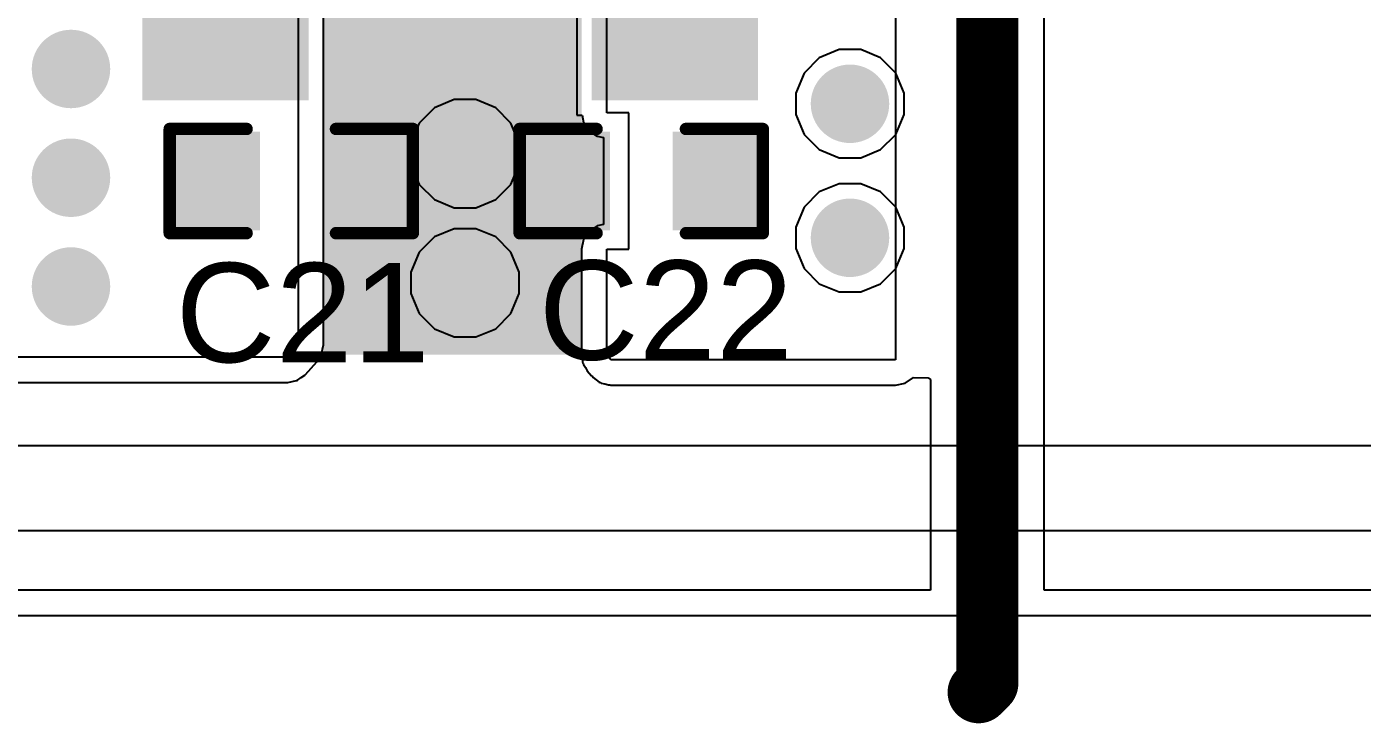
# Model space of a CAD drawing. Header units: millimetres. Extents: x 0 to 5423, y 0 to 5425.
# Drawn here: x 89.95 to 103.62, y 67.07 to 74.2 of the extents above; entities that cross this region are included whole.
import ezdxf

# ---------------------------------------------------------------- set-up
doc = ezdxf.new("R2010")
doc.units = ezdxf.units.MM
for name, color, linetype in [('BottomLayer', 5, 'Continuous'), ('BottomSolder', 6, 'Continuous'), ('TopLayer', 1, 'Continuous'), ('TopOverlay', 2, 'Continuous'), ('TopPaste', 8, 'Continuous'), ('TopSolder', 216, 'Continuous'), ('ViaHoleLayer', 16, 'Continuous')]:
    doc.layers.add(name, color=color, linetype=linetype)
doc.styles.add('Arial', font='', dxfattribs={"height": 0.2})
doc.styles.get('Arial').set_extended_font_data('Arial')

# ---------------------------------------------------------------- blocks, each defined once
blk = doc.blocks.new('SOT__223_31')
at = {"layer": 'TopLayer'}
for points in [[(-1.90000001, 4.05000206), (1.90000001, 4.05000206), (1.90000001, 2.05000098), (-1.90000001, 2.05000098)], [(-3.05000025, -2.04999844), (-1.55000071, -2.04999844), (-1.55000071, -4.04999952), (-3.05000025, -4.04999952)], [(-0.74999977, -2.04999844), (0.74999977, -2.04999844), (0.74999977, -4.04999952), (-0.74999977, -4.04999952)], [(1.55000071, -2.04999844), (3.05000025, -2.04999844), (3.05000025, -4.04999952), (1.55000071, -4.04999952)]]:
    blk.add_hatch(color=1, dxfattribs=at).paths.add_polyline_path(points)
at = {"layer": 'TopPaste'}
for points in [[(-1.90000001, 4.05000206), (1.90000001, 4.05000206), (1.90000001, 2.05000098), (-1.90000001, 2.05000098)], [(-3.05000025, -2.04999844), (-1.55000071, -2.04999844), (-1.55000071, -4.04999952), (-3.05000025, -4.04999952)], [(-0.74999977, -2.04999844), (0.74999977, -2.04999844), (0.74999977, -4.04999952), (-0.74999977, -4.04999952)], [(1.55000071, -2.04999844), (3.05000025, -2.04999844), (3.05000025, -4.04999952), (1.55000071, -4.04999952)]]:
    blk.add_hatch(color=8, dxfattribs=at).paths.add_polyline_path(points)
at = {"layer": 'TopSolder'}
for points in [[(-2.00160001, 4.15160206), (2.00160001, 4.15160206), (2.00160001, 1.94840098), (-2.00160001, 1.94840098)], [(-3.15160025, -1.94839844), (-1.44840071, -1.94839844), (-1.44840071, -4.15159952), (-3.15160025, -4.15159952)], [(-0.85159977, -1.94839844), (0.85159977, -1.94839844), (0.85159977, -4.15159952), (-0.85159977, -4.15159952)], [(1.44840071, -1.94839844), (3.15160025, -1.94839844), (3.15160025, -4.15159952), (1.44840071, -4.15159952)]]:
    blk.add_hatch(color=216, dxfattribs=at).paths.add_polyline_path(points)
at = {"layer": 'TopOverlay'}
for points, const_width in [([(-3.302, -1.8288), (-3.302, 1.8034)], 0.127), ([(-3.302, 1.8034), (3.302, 1.8034)], 0.127), ([(3.302, -1.8288), (3.302, 1.8034)], 0.127), ([(-3.302, -1.8288), (3.302, -1.8288)], 0.127), ([(-3.3528, -3.2004), (-3.3528, -2.9464)], 0.1999996), ([(-3.3528, -2.9464), (-3.2258, -3.0734)], 0.1999996), ([(-3.3528, -3.2004), (-3.2258, -3.0734)], 0.1999996)]:
    blk.add_lwpolyline(points, dxfattribs=dict(at, const_width=const_width))
for points, const_width in [([(-3.33375, 1.8034, 1), (-3.27025, 1.8034, 1)], 0.0635), ([(-3.33375, 1.8034, 1), (-3.27025, 1.8034, 1)], 0.0635), ([(3.27025, 1.8034, 1), (3.33375, 1.8034, 1)], 0.0635), ([(3.27025, 1.8034, 1), (3.33375, 1.8034, 1)], 0.0635), ([(-3.33375, -1.8288, 1), (-3.27025, -1.8288, 1)], 0.0635), ([(-3.33375, -1.8288, 1), (-3.27025, -1.8288, 1)], 0.0635), ([(3.27025, -1.8288, 1), (3.33375, -1.8288, 1)], 0.0635), ([(3.27025, -1.8288, 1), (3.33375, -1.8288, 1)], 0.0635), ([(-3.4027999, -2.9464, 1), (-3.3028001, -2.9464, 1)], 0.0999998), ([(-3.4027999, -2.9464, 1), (-3.3028001, -2.9464, 1)], 0.0999998), ([(-3.2757999, -3.0734, 1), (-3.1758001, -3.0734, 1)], 0.0999998), ([(-3.2757999, -3.0734, 1), (-3.1758001, -3.0734, 1)], 0.0999998), ([(-3.4027999, -3.2004, 1), (-3.3028001, -3.2004, 1)], 0.0999998), ([(-3.4027999, -3.2004, 1), (-3.3028001, -3.2004, 1)], 0.0999998)]:
    blk.add_lwpolyline(points, format="xyb", close=True, dxfattribs=dict(at, const_width=const_width))
blk = doc.blocks.new('C___0603_400')
at = {"layer": 'TopLayer'}
for points in [[(-0.3809999999999999, 0.4445), (-0.3810000000000001, -0.4445), (-1.143, -0.4445), (-1.143, 0.4445)], [(1.143, 0.4445), (1.143, -0.4445), (0.3809999999999999, -0.4445), (0.3810000000000001, 0.4445)]]:
    blk.add_hatch(color=1, dxfattribs=at).paths.add_polyline_path(points)
at = {"layer": 'TopPaste'}
for points in [[(-0.3809999999999999, 0.4445), (-0.3810000000000001, -0.4445), (-1.143, -0.4445), (-1.143, 0.4445)], [(1.143, 0.4445), (1.143, -0.4445), (0.3809999999999999, -0.4445), (0.3810000000000001, 0.4445)]]:
    blk.add_hatch(color=8, dxfattribs=at).paths.add_polyline_path(points)
at = {"layer": 'TopSolder'}
for points in [[(-0.3210001199999999, 0.5044998799999999), (-0.3210001200000001, -0.50449988), (-1.20299988, -0.5044998799999999), (-1.20299988, 0.50449988)], [(1.20299988, 0.5044998799999999), (1.20299988, -0.50449988), (0.3210001199999999, -0.5044998799999999), (0.3210001200000001, 0.50449988)]]:
    blk.add_hatch(color=216, dxfattribs=at).paths.add_polyline_path(points)
at = {"layer": 'TopOverlay', "const_width": 0.127}
for points in [[(-1.2446, 0.5334), (-0.4571999999999999, 0.5334)], [(-1.2446, -0.5334), (-1.2446, 0.5334)], [(0.4571999999999999, 0.5334), (1.2446, 0.5334)], [(1.2446, -0.5334), (1.2446, 0.5334)], [(-1.2446, -0.5334), (-0.4571999999999999, -0.5334)], [(0.4571999999999999, -0.5334), (1.2446, -0.5334)]]:
    blk.add_lwpolyline(points, dxfattribs=at)
at = {"layer": 'TopOverlay', "const_width": 0.0635}
for points in [[(-1.27635, 0.5334, 1), (-1.21285, 0.5334, 1)], [(-1.27635, 0.5334, 1), (-1.21285, 0.5334, 1)], [(-0.4889499999999999, 0.5334, 1), (-0.42545, 0.5334, 1)], [(0.42545, 0.5334, 1), (0.4889499999999999, 0.5334, 1)], [(1.21285, 0.5334, 1), (1.27635, 0.5334, 1)], [(1.21285, 0.5334, 1), (1.27635, 0.5334, 1)], [(-1.27635, -0.5334, 1), (-1.21285, -0.5334, 1)], [(-1.27635, -0.5334, 1), (-1.21285, -0.5334, 1)], [(-0.4889499999999999, -0.5334, 1), (-0.42545, -0.5334, 1)], [(0.42545, -0.5334, 1), (0.4889499999999999, -0.5334, 1)], [(1.21285, -0.5334, 1), (1.27635, -0.5334, 1)], [(1.21285, -0.5334, 1), (1.27635, -0.5334, 1)]]:
    blk.add_lwpolyline(points, format="xyb", close=True, dxfattribs=at)
blk = doc.blocks.new('C___0603_401')
at = {"layer": 'TopLayer'}
for points in [[(-0.3809999999999999, 0.4445), (-0.3809999999999999, -0.4445), (-1.143, -0.4445), (-1.143, 0.4445)], [(1.143, 0.4445), (1.143, -0.4445), (0.3809999999999999, -0.4445), (0.3809999999999999, 0.4445)]]:
    blk.add_hatch(color=1, dxfattribs=at).paths.add_polyline_path(points)
at = {"layer": 'TopPaste'}
for points in [[(-0.3809999999999999, 0.4445), (-0.3809999999999999, -0.4445), (-1.143, -0.4445), (-1.143, 0.4445)], [(1.143, 0.4445), (1.143, -0.4445), (0.3809999999999999, -0.4445), (0.3809999999999999, 0.4445)]]:
    blk.add_hatch(color=8, dxfattribs=at).paths.add_polyline_path(points)
at = {"layer": 'TopSolder'}
for points in [[(-0.3210001199999999, 0.50449988), (-0.3210001199999999, -0.50449988), (-1.20299988, -0.50449988), (-1.20299988, 0.50449988)], [(1.20299988, 0.50449988), (1.20299988, -0.50449988), (0.3210001199999999, -0.50449988), (0.3210001199999999, 0.50449988)]]:
    blk.add_hatch(color=216, dxfattribs=at).paths.add_polyline_path(points)
at = {"layer": 'TopOverlay', "const_width": 0.127}
for points in [[(-0.4571999999999999, 0.5334), (-1.2446, 0.5334)], [(-1.2446, 0.5334), (-1.2446, -0.5334)], [(1.2446, 0.5334), (0.4571999999999999, 0.5334)], [(1.2446, 0.5334), (1.2446, -0.5334)], [(-0.4571999999999999, -0.5334), (-1.2446, -0.5334)], [(1.2446, -0.5334), (0.4571999999999999, -0.5334)]]:
    blk.add_lwpolyline(points, dxfattribs=at)
at = {"layer": 'TopOverlay', "const_width": 0.0635}
for points in [[(-1.27635, 0.5334, 1), (-1.21285, 0.5334, 1)], [(-1.27635, 0.5334, 1), (-1.21285, 0.5334, 1)], [(-0.4889499999999999, 0.5334, 1), (-0.42545, 0.5334, 1)], [(0.42545, 0.5334, 1), (0.4889499999999999, 0.5334, 1)], [(1.21285, 0.5334, 1), (1.27635, 0.5334, 1)], [(1.21285, 0.5334, 1), (1.27635, 0.5334, 1)], [(-1.27635, -0.5334, 1), (-1.21285, -0.5334, 1)], [(-1.27635, -0.5334, 1), (-1.21285, -0.5334, 1)], [(-0.4889499999999999, -0.5334, 1), (-0.42545, -0.5334, 1)], [(0.42545, -0.5334, 1), (0.4889499999999999, -0.5334, 1)], [(1.21285, -0.5334, 1), (1.27635, -0.5334, 1)], [(1.21285, -0.5334, 1), (1.27635, -0.5334, 1)]]:
    blk.add_lwpolyline(points, format="xyb", close=True, dxfattribs=at)

msp = doc.modelspace()

# ---------------------------------------------------------------- hatches: boundary and pattern name
at = {"layer": 'BottomLayer'}
h = msp.add_hatch(color=5, dxfattribs=at)
edge = h.paths.add_edge_path()
edge.add_arc((90.40504398, 73.76621772), 0.2999994, 0, 360)
h = msp.add_hatch(color=5, dxfattribs=at)
edge = h.paths.add_edge_path()
edge.add_arc((98.37844179999999, 73.40995732), 0.2999994, 0, 360)
h = msp.add_hatch(color=5, dxfattribs=at)
edge = h.paths.add_edge_path()
edge.add_arc((94.43803566, 72.89830479999999), 0.2999994, 0, 360)
h = msp.add_hatch(color=5, dxfattribs=at)
edge = h.paths.add_edge_path()
edge.add_arc((90.40504398, 72.65293826), 0.2999994, 0, 360)
h = msp.add_hatch(color=5, dxfattribs=at)
edge = h.paths.add_edge_path()
edge.add_arc((98.37844179999999, 72.03824302), 0.2999994, 0, 360)
h = msp.add_hatch(color=5, dxfattribs=at)
edge = h.paths.add_edge_path()
edge.add_arc((90.40504398, 71.5396588), 0.2999994, 0, 360)
h = msp.add_hatch(color=5, dxfattribs=at)
edge = h.paths.add_edge_path()
edge.add_arc((94.43803566, 71.57750734), 0.2999994, 0, 360)
at = {"layer": 'BottomSolder'}
h = msp.add_hatch(color=6, dxfattribs=at)
edge = h.paths.add_edge_path()
edge.add_arc((90.40504398, 73.76621772), 0.4015993999999999, 0, 360)
h = msp.add_hatch(color=6, dxfattribs=at)
edge = h.paths.add_edge_path()
edge.add_arc((98.37844179999999, 73.40995732), 0.4015993999999999, 0, 360)
h = msp.add_hatch(color=6, dxfattribs=at)
edge = h.paths.add_edge_path()
edge.add_arc((94.43803566, 72.89830479999999), 0.4015993999999999, 0, 360)
h = msp.add_hatch(color=6, dxfattribs=at)
edge = h.paths.add_edge_path()
edge.add_arc((90.40504398, 72.65293826), 0.4015993999999999, 0, 360)
h = msp.add_hatch(color=6, dxfattribs=at)
edge = h.paths.add_edge_path()
edge.add_arc((98.37844179999999, 72.03824302), 0.4015993999999999, 0, 360)
h = msp.add_hatch(color=6, dxfattribs=at)
edge = h.paths.add_edge_path()
edge.add_arc((90.40504398, 71.5396588), 0.4015993999999999, 0, 360)
h = msp.add_hatch(color=6, dxfattribs=at)
edge = h.paths.add_edge_path()
edge.add_arc((94.43803566, 71.57750734), 0.4015993999999999, 0, 360)
at = {"layer": 'TopLayer'}
msp.add_hatch(color=1, dxfattribs=at).paths.add_polyline_path([(92.9894127, 70.8412858), (95.6310127, 70.8412858), (95.6310127, 80.21321016), (92.9894127, 80.21321016)])
h = msp.add_hatch(color=1, dxfattribs=at)
edge = h.paths.add_edge_path()
edge.add_arc((90.40504398, 73.76621772), 0.2999994, 0, 360)
h = msp.add_hatch(color=1, dxfattribs=at)
edge = h.paths.add_edge_path()
edge.add_arc((98.37844179999999, 73.40995732), 0.2999994, 0, 360)
h = msp.add_hatch(color=1, dxfattribs=at)
edge = h.paths.add_edge_path()
edge.add_arc((94.43803566, 72.89830479999999), 0.2999994, 0, 360)
h = msp.add_hatch(color=1, dxfattribs=at)
edge = h.paths.add_edge_path()
edge.add_arc((90.40504398, 72.65293826), 0.2999994, 0, 360)
h = msp.add_hatch(color=1, dxfattribs=at)
edge = h.paths.add_edge_path()
edge.add_arc((98.37844179999999, 72.03824302), 0.2999994, 0, 360)
h = msp.add_hatch(color=1, dxfattribs=at)
edge = h.paths.add_edge_path()
edge.add_arc((90.40504398, 71.5396588), 0.2999994, 0, 360)
h = msp.add_hatch(color=1, dxfattribs=at)
edge = h.paths.add_edge_path()
edge.add_arc((94.43803566, 71.57750734), 0.2999994, 0, 360)
at = {"layer": 'TopSolder'}
h = msp.add_hatch(color=216, dxfattribs=at)
edge = h.paths.add_edge_path()
edge.add_arc((90.40504398, 73.76621772), 0.4015993999999999, 0, 360)
h = msp.add_hatch(color=216, dxfattribs=at)
edge = h.paths.add_edge_path()
edge.add_arc((98.37844179999999, 73.40995732), 0.4015993999999999, 0, 360)
h = msp.add_hatch(color=216, dxfattribs=at)
edge = h.paths.add_edge_path()
edge.add_arc((94.43803566, 72.89830479999999), 0.4015993999999999, 0, 360)
h = msp.add_hatch(color=216, dxfattribs=at)
edge = h.paths.add_edge_path()
edge.add_arc((90.40504398, 72.65293826), 0.4015993999999999, 0, 360)
h = msp.add_hatch(color=216, dxfattribs=at)
edge = h.paths.add_edge_path()
edge.add_arc((98.37844179999999, 72.03824302), 0.4015993999999999, 0, 360)
h = msp.add_hatch(color=216, dxfattribs=at)
edge = h.paths.add_edge_path()
edge.add_arc((90.40504398, 71.5396588), 0.4015993999999999, 0, 360)
h = msp.add_hatch(color=216, dxfattribs=at)
edge = h.paths.add_edge_path()
edge.add_arc((94.43803566, 71.57750734), 0.4015993999999999, 0, 360)
at = {"layer": 'ViaHoleLayer'}
h = msp.add_hatch(color=16, dxfattribs=at)
edge = h.paths.add_edge_path()
edge.add_arc((90.40504398, 73.76621772), 0.1499997, 0, 360)
h = msp.add_hatch(color=16, dxfattribs=at)
edge = h.paths.add_edge_path()
edge.add_arc((98.37844179999999, 73.40995732), 0.1499997, 0, 360)
h = msp.add_hatch(color=16, dxfattribs=at)
edge = h.paths.add_edge_path()
edge.add_arc((94.43803566, 72.89830479999999), 0.1499997, 0, 360)
h = msp.add_hatch(color=16, dxfattribs=at)
edge = h.paths.add_edge_path()
edge.add_arc((90.40504398, 72.65293826), 0.1499997, 0, 360)
h = msp.add_hatch(color=16, dxfattribs=at)
edge = h.paths.add_edge_path()
edge.add_arc((98.37844179999999, 72.03824302), 0.1499997, 0, 360)
h = msp.add_hatch(color=16, dxfattribs=at)
edge = h.paths.add_edge_path()
edge.add_arc((90.40504398, 71.5396588), 0.1499997, 0, 360)
h = msp.add_hatch(color=16, dxfattribs=at)
edge = h.paths.add_edge_path()
edge.add_arc((94.43803566, 71.57750734), 0.1499997, 0, 360)

# ---------------------------------------------------------------- linework, layer by layer
at = {"layer": 'BottomLayer'}
for p, q in [((98.26824389999999, 73.96395672), (98.06462733999999, 73.87961602)), ((98.4886397, 73.96395672), (98.26824389999999, 73.96395672)), ((98.69225626, 73.87961602), (98.4886397, 73.96395672)), ((98.06462733999999, 73.87961602), (97.9087831, 73.72377177999999)), ((98.8481005, 73.72377177999999), (98.69225626, 73.87961602)), ((97.9087831, 73.72377177999999), (97.8244424, 73.52015521999999)), ((98.9324412, 73.52015521999999), (98.8481005, 73.72377177999999)), ((94.32783776, 73.4523042), (94.1242212, 73.3679635)), ((94.54823356, 73.4523042), (94.32783776, 73.4523042)), ((94.75185011999999, 73.3679635), (94.54823356, 73.4523042)), ((97.8244424, 73.52015521999999), (97.8244424, 73.29975941999999)), ((98.9324412, 73.29975941999999), (98.9324412, 73.52015521999999)), ((94.1242212, 73.3679635), (93.96837695999999, 73.21211926)), ((94.90769436, 73.21211926), (94.75185011999999, 73.3679635)), ((97.8244424, 73.29975941999999), (97.9087831, 73.09614286)), ((98.8481005, 73.09614286), (98.9324412, 73.29975941999999)), ((93.96837695999999, 73.21211926), (93.88403625999999, 73.0085027)), ((94.99203505999999, 73.0085027), (94.90769436, 73.21211926)), ((93.88403625999999, 73.0085027), (93.88403625999999, 72.7881069)), ((94.99203505999999, 72.7881069), (94.99203505999999, 73.0085027)), ((97.9087831, 73.09614286), (98.06462733999999, 72.94029862)), ((98.69225626, 72.94029862), (98.8481005, 73.09614286)), ((98.06462733999999, 72.94029862), (98.26824389999999, 72.85595792)), ((98.4886397, 72.85595792), (98.69225626, 72.94029862)), ((93.88403625999999, 72.7881069), (93.96837695999999, 72.58449033999999)), ((94.90769436, 72.58449033999999), (94.99203505999999, 72.7881069)), ((98.26824389999999, 72.85595792), (98.4886397, 72.85595792)), ((98.26824389999999, 72.59224241999999), (98.06462733999999, 72.50790171999999)), ((98.4886397, 72.59224241999999), (98.26824389999999, 72.59224241999999)), ((98.69225626, 72.50790171999999), (98.4886397, 72.59224241999999)), ((93.96837695999999, 72.58449033999999), (94.1242212, 72.4286461)), ((94.75185011999999, 72.4286461), (94.90769436, 72.58449033999999)), ((98.06462733999999, 72.50790171999999), (97.9087831, 72.35205748)), ((98.8481005, 72.35205748), (98.69225626, 72.50790171999999)), ((94.1242212, 72.4286461), (94.32783776, 72.3443054)), ((94.32783776, 72.3443054), (94.54823356, 72.3443054)), ((94.54823356, 72.3443054), (94.75185011999999, 72.4286461)), ((97.9087831, 72.35205748), (97.8244424, 72.14844092)), ((98.9324412, 72.14844092), (98.8481005, 72.35205748)), ((94.1242212, 72.04716604000001), (93.96837695999999, 71.89132179999999)), ((94.32783776, 72.13150673999999), (94.1242212, 72.04716604000001)), ((94.54823356, 72.13150673999999), (94.32783776, 72.13150673999999)), ((94.75185011999999, 72.04716604000001), (94.54823356, 72.13150673999999)), ((94.90769436, 71.89132179999999), (94.75185011999999, 72.04716604000001)), ((97.8244424, 72.14844092), (97.8244424, 71.92804512)), ((98.9324412, 71.92804512), (98.9324412, 72.14844092)), ((97.8244424, 71.92804512), (97.9087831, 71.72442855999999)), ((98.8481005, 71.72442855999999), (98.9324412, 71.92804512)), ((93.96837695999999, 71.89132179999999), (93.88403625999999, 71.68770524)), ((94.99203505999999, 71.68770524), (94.90769436, 71.89132179999999)), ((93.88403625999999, 71.68770524), (93.88403625999999, 71.46730944)), ((94.99203505999999, 71.46730944), (94.99203505999999, 71.68770524)), ((97.9087831, 71.72442855999999), (98.06462733999999, 71.56858432)), ((98.69225626, 71.56858432), (98.8481005, 71.72442855999999)), ((98.06462733999999, 71.56858432), (98.26824389999999, 71.48424362)), ((98.4886397, 71.48424362), (98.69225626, 71.56858432)), ((93.88403625999999, 71.46730944), (93.96837695999999, 71.26369288000001)), ((94.90769436, 71.26369288000001), (94.99203505999999, 71.46730944)), ((98.26824389999999, 71.48424362), (98.4886397, 71.48424362)), ((93.96837695999999, 71.26369288000001), (94.1242212, 71.10784863999999)), ((94.75185011999999, 71.10784863999999), (94.90769436, 71.26369288000001)), ((94.1242212, 71.10784863999999), (94.32783776, 71.02350794)), ((94.54823356, 71.02350794), (94.75185011999999, 71.10784863999999)), ((94.32783776, 71.02350794), (94.54823356, 71.02350794)), ((106.92155654, 69.9098297), (86.76641269999999, 69.90983224)), ((86.1822127, 69.04201076), (107.19429666, 69.04201076))]:
    msp.add_line(p, q, dxfattribs=at)
at = {"layer": 'TopLayer'}
for p, q in [((92.73043684, 76.30161269999999), (92.73043684, 70.9422127)), ((95.88998855999999, 73.31740734), (95.88998855999999, 75.8931299)), ((98.84395013999999, 75.8931299), (98.84395013999999, 70.79027244)), ((92.98963368, 73.29330782), (92.98963368, 75.8013089)), ((95.58163764, 75.8013089), (95.58163764, 73.29330782)), ((100.36660902, 68.43258856), (100.36660902, 75.76931252)), ((92.9894127, 70.9422127), (92.9894127, 73.29330782)), ((92.9894127, 73.29330782), (92.98963368, 73.29330782)), ((95.58163764, 73.29330782), (95.63580567999999, 73.29330782)), ((95.63580567999999, 73.29330782), (95.65072564, 73.21830161999999)), ((96.1150351, 73.31740734), (95.88998855999999, 73.31740734)), ((96.1150351, 71.92040734), (96.1150351, 73.31740734)), ((95.65072564, 73.21830161999999), (95.70686472, 73.1342835)), ((95.70686472, 73.1342835), (95.79088284, 73.07814442)), ((95.79088284, 73.07814442), (95.85605924, 73.06518026)), ((95.85605924, 73.06518026), (95.85605924, 72.17263442)), ((95.70686472, 72.10353117999999), (95.65072564, 72.01951306)), ((95.79088284, 72.15967026), (95.70686472, 72.10353117999999)), ((95.85605924, 72.17263442), (95.79088284, 72.15967026)), ((95.65072564, 72.01951306), (95.6310127, 71.92040734)), ((95.6310127, 71.92040734), (95.6310127, 70.84128834)), ((95.88998855999999, 70.84128834), (95.88998855999999, 71.92040734)), ((95.88998855999999, 71.92040734), (96.1150351, 71.92040734)), ((92.61423692, 70.81521015999999), (83.89703565999999, 70.81521269999999)), ((92.73043684, 70.9422127), (92.61423692, 70.81521015999999)), ((92.94476966, 70.80579691999999), (92.96969976, 70.84310697999999)), ((92.96969976, 70.84310697999999), (92.97083768, 70.84882705999999)), ((92.97083768, 70.84882705999999), (92.97386282, 70.8538207)), ((92.97386282, 70.8538207), (92.98066239999999, 70.89821735999999)), ((92.98066239999999, 70.89821735999999), (92.9894127, 70.9422127)), ((95.6310127, 70.84128834), (95.63843458, 70.8039732)), ((95.93185537999999, 70.79027244), (95.88998855999999, 70.84128834)), ((92.80530587999999, 70.64039212), (92.92150579999999, 70.76739466)), ((92.92150579999999, 70.76739466), (92.94476966, 70.80579691999999)), ((95.63843458, 70.8039732), (95.64216329999999, 70.7661145)), ((95.64216329999999, 70.7661145), (95.64821866, 70.75478609999999)), ((95.64821866, 70.75478609999999), (95.65072564, 70.74218262)), ((95.65072564, 70.74218262), (95.67186606, 70.71054438)), ((95.67186606, 70.71054438), (95.68979592, 70.67699859999999)), ((95.68979592, 70.67699859999999), (95.73166274, 70.6259827)), ((98.84395013999999, 70.79027244), (95.93185537999999, 70.79027244)), ((83.89703565999999, 70.55623684), (92.61423692, 70.55623429999999)), ((92.61423692, 70.55623429999999), (92.619957, 70.55737222)), ((92.619957, 70.55737222), (92.62572787999999, 70.5564883)), ((92.62572787999999, 70.5564883), (92.66932951999999, 70.56719186)), ((92.66932951999999, 70.56719186), (92.71334264, 70.57594724)), ((92.71334264, 70.57594724), (92.71819404, 70.57918828)), ((92.71819404, 70.57918828), (92.72386078, 70.5805802)), ((92.72386078, 70.5805802), (92.760038, 70.60714605999999)), ((92.760038, 70.60714605999999), (92.79736075999999, 70.63208632)), ((92.79736075999999, 70.63208632), (92.8006018, 70.63693772)), ((92.8006018, 70.63693772), (92.80530587999999, 70.64039212)), ((95.73166274, 70.6259827), (95.74159159999999, 70.61783437999999)), ((95.74159159999999, 70.61783437999999), (95.74873154, 70.6071486)), ((95.74873154, 70.6071486), (95.78037232, 70.58600564)), ((95.78037232, 70.58600564), (95.80977281999999, 70.56187818)), ((95.80977281999999, 70.56187818), (95.82206388, 70.55814946)), ((95.82206388, 70.55814946), (95.83274965999999, 70.55100952)), ((95.83274965999999, 70.55100952), (95.87006734, 70.54358764)), ((95.87006734, 70.54358764), (95.90646808, 70.53254371999999)), ((98.84395013999999, 70.53129657999999), (98.94305586, 70.55100952)), ((98.94305586, 70.55100952), (99.02707144, 70.6071486)), ((99.02707144, 70.6071486), (99.17819128, 70.60471528000001)), ((99.17819128, 70.60471528000001), (99.20121637999999, 70.58695052)), ((99.20121637999999, 70.58695052), (99.20121637999999, 68.43258856)), ((95.90646808, 70.53254371999999), (95.91925443999999, 70.53380356)), ((95.91925443999999, 70.53380356), (95.93185537999999, 70.53129657999999)), ((95.93185537999999, 70.53129657999999), (98.84395013999999, 70.53129657999999)), ((99.20121637999999, 68.43258856), (79.78708452, 68.43258856)), ((123.79675774, 68.43258856), (100.36660902, 68.43258856)), ((79.6798127, 68.17361269999999), (124.64619978, 68.17361269999999))]:
    msp.add_line(p, q, dxfattribs=at)
at = {"layer": 'TopLayer', "const_width": 0.635}
for points in [[(99.7839127, 67.4751127), (99.7839127, 75.76931252)], [(99.69501269999999, 67.3862127), (99.7839127, 67.4751127)]]:
    msp.add_lwpolyline(points, dxfattribs=at)
at = {"layer": 'TopLayer', "const_width": 0.3175}
for points in [[(99.5362627, 67.3862127, 1), (99.85376269999999, 67.3862127, 1)], [(99.62516269999999, 67.4751127, 1), (99.94266269999999, 67.4751127, 1)], [(99.62516269999999, 67.4751127, 1), (99.94266269999999, 67.4751127, 1)]]:
    msp.add_lwpolyline(points, format="xyb", close=True, dxfattribs=at)

# ---------------------------------------------------------------- block references
for name, p in [('SOT__223_31', (94.28563566, 77.59730733999999)), ('C___0603_400', (96.2420351, 72.61890734))]:
    msp.add_blockref(name, p)
at = {"rotation": 180}
msp.add_blockref('C___0603_401', (92.66003565999999, 72.61890734), dxfattribs=at)

# ---------------------------------------------------------------- texts
at = {"layer": 'TopOverlay', "style": 'Arial'}
for s, p in [('C21', (91.47508502, 70.76487243999999)), ('C22', (95.19200672, 70.79027244))]:
    msp.add_text(s, height=1.016, dxfattribs=at).set_placement(p)

doc.saveas('drawing.dxf')
